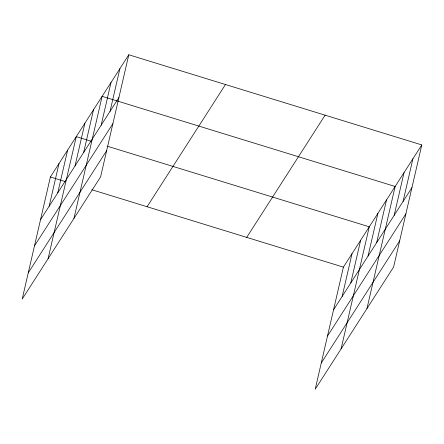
<?xml version="1.0" encoding="UTF-8"?>
<svg xmlns="http://www.w3.org/2000/svg" width="444" height="444" viewBox="0 0 444 444"><rect width="100%" height="100%" fill="white"/><g stroke="black" fill="none" stroke-linecap="round" stroke-linejoin="round"><path stroke-width="0.67" d="M128.788 54.773L50.388 176.978L22.2 299.073L100.605 176.867L128.788 54.773L421.8 144.927L393.612 267.022L315.212 389.227L343.395 267.133L421.8 144.927M49.151 206.249L59.013 163.536M57.776 192.807L67.638 150.094M48.074 258.747L76.263 136.652L91.392 141.309M75.025 165.923L84.887 123.21M83.65 152.481L93.506 109.768M73.948 218.415L102.131 96.326L395.143 186.48L366.955 308.569M101.16 125.186L111.017 82.473M110.045 111.339L119.902 68.626M342.158 296.403L352.02 253.691M350.782 282.961L360.645 240.248M341.081 348.895L369.269 226.806L107.176 146.165M368.032 256.077L377.894 213.364M376.656 242.635L386.519 199.922M394.167 215.34L404.029 172.627M403.052 201.493L412.914 158.78M40.526 219.691L118.931 97.491M34.477 245.887L112.881 123.682M28.25 272.877L106.649 150.671M147.081 206.732L225.485 84.527M246.703 237.385L325.108 115.179M333.538 309.845L411.938 187.64M327.489 336.041L405.894 213.836M321.256 363.031L399.661 240.826M50.388 176.978L65.518 181.635M91.825 189.727L343.395 267.133"/></g></svg>
